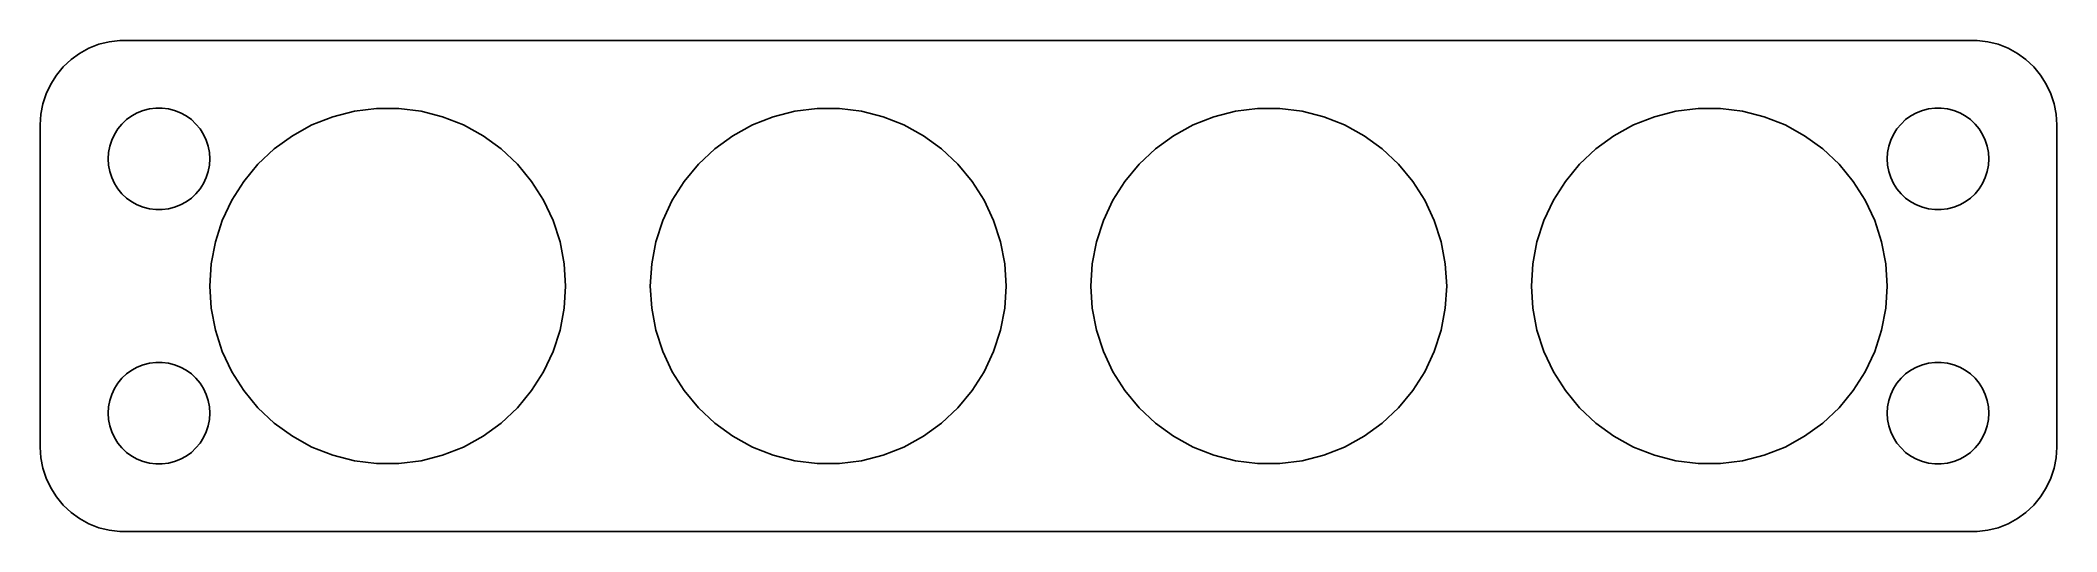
# Model space of a CAD drawing. Header units: metres. Extents: x -60 to 60, y 25 to 53.
import ezdxf

# ---------------------------------------------------------------- set-up
doc = ezdxf.new("R2010")
doc.units = ezdxf.units.M

msp = doc.modelspace()

# ---------------------------------------------------------------- linework, layer by layer
for p, q in [((-57.1791, 52.7216), (-57.6871, 52.3526)), ((-56.6289, 53.0241), (-57.1791, 52.7216)), ((-56.0451, 53.2553), (-56.6289, 53.0241)), ((-55.4369, 53.4114), (-56.0451, 53.2553)), ((-54.8139, 53.4901), (-55.4369, 53.4114)), ((54.8139, 53.4901), (-54.8139, 53.4901)), ((55.4369, 53.4114), (54.8139, 53.4901)), ((56.0451, 53.2553), (55.4369, 53.4114)), ((56.6289, 53.0241), (56.0451, 53.2553)), ((57.1791, 52.7216), (56.6289, 53.0241)), ((57.6871, 52.3526), (57.1791, 52.7216)), ((-58.5451, 51.4389), (-58.8815, 50.9088)), ((-58.1448, 51.9227), (-58.5451, 51.4389)), ((-57.6871, 52.3526), (-58.1448, 51.9227)), ((58.1448, 51.9227), (57.6871, 52.3526)), ((58.5451, 51.4389), (58.1448, 51.9227)), ((58.8815, 50.9088), (58.5451, 51.4389)), ((-59.1489, 50.3406), (-59.3429, 49.7434)), ((-58.8815, 50.9088), (-59.1489, 50.3406)), ((59.1489, 50.3406), (58.8815, 50.9088)), ((59.3429, 49.7434), (59.1489, 50.3406)), ((-59.4606, 49.1267), (-59.5, 48.5)), ((-59.3429, 49.7434), (-59.4606, 49.1267)), ((-54.6869, 48.5536), (-54.4123, 48.8115)), ((-54.4123, 48.8115), (-54.1075, 49.033)), ((-54.1075, 49.033), (-53.7773, 49.2145)), ((-53.7773, 49.2145), (-53.427, 49.3532)), ((-53.427, 49.3532), (-53.0621, 49.4469)), ((-53.0621, 49.4469), (-52.6884, 49.4941)), ((-52.6884, 49.4941), (-52.3116, 49.4941)), ((-52.3116, 49.4941), (-51.9379, 49.4469)), ((-51.9379, 49.4469), (-51.5729, 49.3532)), ((-51.5729, 49.3532), (-51.2227, 49.2145)), ((-51.2227, 49.2145), (-50.8925, 49.033)), ((-50.8925, 49.033), (-50.5877, 48.8115)), ((-50.5877, 48.8115), (-50.3131, 48.5536)), ((-43.4707, 48.5007), (-42.2447, 48.9861)), ((-42.2447, 48.9861), (-40.9675, 49.314)), ((-40.9675, 49.314), (-39.6593, 49.4793)), ((-39.6593, 49.4793), (-38.3407, 49.4793)), ((-38.3407, 49.4793), (-37.0325, 49.314)), ((-37.0325, 49.314), (-35.7553, 48.9861)), ((-35.7553, 48.9861), (-34.5293, 48.5007)), ((-17.4707, 48.5007), (-16.2447, 48.9861)), ((-16.2447, 48.9861), (-14.9675, 49.314)), ((-14.9675, 49.314), (-13.6593, 49.4793)), ((-13.6593, 49.4793), (-12.3407, 49.4793)), ((-12.3407, 49.4793), (-11.0325, 49.314)), ((-11.0325, 49.314), (-9.75531, 48.9861)), ((-9.75531, 48.9861), (-8.52931, 48.5007)), ((8.52931, 48.5007), (9.75531, 48.9861)), ((9.75531, 48.9861), (11.0325, 49.314)), ((11.0325, 49.314), (12.3407, 49.4793)), ((12.3407, 49.4793), (13.6593, 49.4793)), ((13.6593, 49.4793), (14.9675, 49.314)), ((14.9675, 49.314), (16.2447, 48.9861)), ((16.2447, 48.9861), (17.4707, 48.5007)), ((34.5293, 48.5007), (35.7553, 48.9861)), ((35.7553, 48.9861), (37.0325, 49.314)), ((37.0325, 49.314), (38.3407, 49.4793)), ((38.3407, 49.4793), (39.6593, 49.4793)), ((39.6593, 49.4793), (40.9675, 49.314)), ((40.9675, 49.314), (42.2447, 48.9861)), ((42.2447, 48.9861), (43.4707, 48.5007)), ((50.3131, 48.5536), (50.5877, 48.8115)), ((50.5877, 48.8115), (50.8925, 49.033)), ((50.8925, 49.033), (51.2227, 49.2145)), ((51.2227, 49.2145), (51.5729, 49.3532)), ((51.5729, 49.3532), (51.9379, 49.4469)), ((51.9379, 49.4469), (52.3116, 49.4941)), ((52.3116, 49.4941), (52.6884, 49.4941)), ((52.6884, 49.4941), (53.0621, 49.4469)), ((53.0621, 49.4469), (53.427, 49.3532)), ((53.427, 49.3532), (53.7773, 49.2145)), ((53.7773, 49.2145), (54.1075, 49.033)), ((54.1075, 49.033), (54.4123, 48.8115)), ((54.4123, 48.8115), (54.6869, 48.5536)), ((59.4606, 49.1267), (59.3429, 49.7434)), ((59.5, 48.5), (59.4606, 49.1267)), ((-59.5, 48.5), (-59.5, 29.5)), ((-55.4057, 47.2461), (-55.2893, 47.6044)), ((-55.2893, 47.6044), (-55.1289, 47.9453)), ((-55.1289, 47.9453), (-54.927, 48.2634)), ((-54.927, 48.2634), (-54.6869, 48.5536)), ((-50.3131, 48.5536), (-50.0729, 48.2634)), ((-50.0729, 48.2634), (-49.8711, 47.9453)), ((-49.8711, 47.9453), (-49.7107, 47.6044)), ((-49.7107, 47.6044), (-49.5942, 47.2461)), ((-45.6929, 47.0904), (-44.6262, 47.8654)), ((-44.6262, 47.8654), (-43.4707, 48.5007)), ((-34.5293, 48.5007), (-33.3738, 47.8654)), ((-33.3738, 47.8654), (-32.307, 47.0904)), ((-19.6929, 47.0904), (-18.6262, 47.8654)), ((-18.6262, 47.8654), (-17.4707, 48.5007)), ((-8.52931, 48.5007), (-7.37381, 47.8654)), ((-7.37381, 47.8654), (-6.30704, 47.0904)), ((6.30704, 47.0904), (7.37381, 47.8654)), ((7.37381, 47.8654), (8.52931, 48.5007)), ((17.4707, 48.5007), (18.6262, 47.8654)), ((18.6262, 47.8654), (19.6929, 47.0904)), ((32.307, 47.0904), (33.3738, 47.8654)), ((33.3738, 47.8654), (34.5293, 48.5007)), ((43.4707, 48.5007), (44.6262, 47.8654)), ((44.6262, 47.8654), (45.6929, 47.0904)), ((49.5942, 47.2461), (49.7107, 47.6044)), ((49.7107, 47.6044), (49.8711, 47.9453)), ((49.8711, 47.9453), (50.0729, 48.2634)), ((50.0729, 48.2634), (50.3131, 48.5536)), ((54.6869, 48.5536), (54.927, 48.2634)), ((54.927, 48.2634), (55.1289, 47.9453)), ((55.1289, 47.9453), (55.2893, 47.6044)), ((55.2893, 47.6044), (55.4057, 47.2461)), ((59.5, 29.5), (59.5, 48.5)), ((-55.5, 46.5), (-55.4763, 46.876)), ((-55.4763, 46.124), (-55.5, 46.5)), ((-55.4763, 46.876), (-55.4057, 47.2461)), ((-49.5942, 47.2461), (-49.5237, 46.876)), ((-49.5237, 46.876), (-49.5, 46.5)), ((-49.5, 46.5), (-49.5237, 46.124)), ((-46.6542, 46.1877), (-45.6929, 47.0904)), ((-32.307, 47.0904), (-31.3458, 46.1877)), ((-20.6542, 46.1877), (-19.6929, 47.0904)), ((-6.30704, 47.0904), (-5.34583, 46.1877)), ((5.34583, 46.1877), (6.30704, 47.0904)), ((19.6929, 47.0904), (20.6542, 46.1877)), ((31.3458, 46.1877), (32.307, 47.0904)), ((45.6929, 47.0904), (46.6542, 46.1877)), ((49.5, 46.5), (49.5237, 46.876)), ((49.5237, 46.124), (49.5, 46.5)), ((49.5237, 46.876), (49.5942, 47.2461)), ((55.4057, 47.2461), (55.4763, 46.876)), ((55.4763, 46.876), (55.5, 46.5)), ((55.5, 46.5), (55.4763, 46.124)), ((-55.4057, 45.7539), (-55.4763, 46.124)), ((-55.2893, 45.3956), (-55.4057, 45.7539)), ((-55.1289, 45.0547), (-55.2893, 45.3956)), ((-49.7107, 45.3956), (-49.8711, 45.0547)), ((-49.5942, 45.7539), (-49.7107, 45.3956)), ((-49.5237, 46.124), (-49.5942, 45.7539)), ((-47.4947, 45.1717), (-46.6542, 46.1877)), ((-31.3458, 46.1877), (-30.5053, 45.1717)), ((-21.4947, 45.1717), (-20.6542, 46.1877)), ((-5.34583, 46.1877), (-4.50531, 45.1717)), ((4.50531, 45.1717), (5.34583, 46.1877)), ((20.6542, 46.1877), (21.4947, 45.1717)), ((30.5053, 45.1717), (31.3458, 46.1877)), ((46.6542, 46.1877), (47.4947, 45.1717)), ((49.5942, 45.7539), (49.5237, 46.124)), ((49.7107, 45.3956), (49.5942, 45.7539)), ((49.8711, 45.0547), (49.7107, 45.3956)), ((55.2893, 45.3956), (55.1289, 45.0547)), ((55.4057, 45.7539), (55.2893, 45.3956)), ((55.4763, 46.124), (55.4057, 45.7539)), ((-54.927, 44.7366), (-55.1289, 45.0547)), ((-54.6869, 44.4464), (-54.927, 44.7366)), ((-54.4123, 44.1884), (-54.6869, 44.4464)), ((-54.1075, 43.967), (-54.4123, 44.1884)), ((-50.5877, 44.1884), (-50.8925, 43.967)), ((-50.3131, 44.4464), (-50.5877, 44.1884)), ((-50.0729, 44.7366), (-50.3131, 44.4464)), ((-49.8711, 45.0547), (-50.0729, 44.7366)), ((-48.7626, 42.8653), (-48.2012, 44.0584)), ((-48.2012, 44.0584), (-47.4947, 45.1717)), ((-30.5053, 45.1717), (-29.7988, 44.0584)), ((-29.7988, 44.0584), (-29.2373, 42.8653)), ((-22.7626, 42.8653), (-22.2012, 44.0584)), ((-22.2012, 44.0584), (-21.4947, 45.1717)), ((-4.50531, 45.1717), (-3.79877, 44.0584)), ((-3.79877, 44.0584), (-3.23734, 42.8653)), ((3.23734, 42.8653), (3.79877, 44.0584)), ((3.79877, 44.0584), (4.50531, 45.1717)), ((21.4947, 45.1717), (22.2012, 44.0584)), ((22.2012, 44.0584), (22.7626, 42.8653)), ((29.2373, 42.8653), (29.7988, 44.0584)), ((29.7988, 44.0584), (30.5053, 45.1717)), ((47.4947, 45.1717), (48.2012, 44.0584)), ((48.2012, 44.0584), (48.7626, 42.8653)), ((50.0729, 44.7366), (49.8711, 45.0547)), ((50.3131, 44.4464), (50.0729, 44.7366)), ((50.5877, 44.1884), (50.3131, 44.4464)), ((50.8925, 43.967), (50.5877, 44.1884)), ((54.4123, 44.1884), (54.1075, 43.967)), ((54.6869, 44.4464), (54.4123, 44.1884)), ((54.927, 44.7366), (54.6869, 44.4464)), ((55.1289, 45.0547), (54.927, 44.7366)), ((-53.7773, 43.7855), (-54.1075, 43.967)), ((-53.427, 43.6468), (-53.7773, 43.7855)), ((-53.0621, 43.5531), (-53.427, 43.6468)), ((-52.6884, 43.5059), (-53.0621, 43.5531)), ((-52.3116, 43.5059), (-52.6884, 43.5059)), ((-51.9379, 43.5531), (-52.3116, 43.5059)), ((-51.5729, 43.6468), (-51.9379, 43.5531)), ((-51.2227, 43.7855), (-51.5729, 43.6468)), ((-50.8925, 43.967), (-51.2227, 43.7855)), ((-49.1701, 41.6112), (-48.7626, 42.8653)), ((-29.2373, 42.8653), (-28.8299, 41.6112)), ((-23.1701, 41.6112), (-22.7626, 42.8653)), ((-3.23734, 42.8653), (-2.82986, 41.6112)), ((2.82986, 41.6112), (3.23734, 42.8653)), ((22.7626, 42.8653), (23.1701, 41.6112)), ((28.8299, 41.6112), (29.2373, 42.8653)), ((48.7626, 42.8653), (49.1701, 41.6112)), ((51.2227, 43.7855), (50.8925, 43.967)), ((51.5729, 43.6468), (51.2227, 43.7855)), ((51.9379, 43.5531), (51.5729, 43.6468)), ((52.3116, 43.5059), (51.9379, 43.5531)), ((52.6884, 43.5059), (52.3116, 43.5059)), ((53.0621, 43.5531), (52.6884, 43.5059)), ((53.427, 43.6468), (53.0621, 43.5531)), ((53.7773, 43.7855), (53.427, 43.6468)), ((54.1075, 43.967), (53.7773, 43.7855)), ((-49.4172, 40.316), (-49.1701, 41.6112)), ((-28.8299, 41.6112), (-28.5828, 40.316)), ((-23.4172, 40.316), (-23.1701, 41.6112)), ((-2.82986, 41.6112), (-2.58279, 40.316)), ((2.58279, 40.316), (2.82986, 41.6112)), ((23.1701, 41.6112), (23.4172, 40.316)), ((28.5828, 40.316), (28.8299, 41.6112)), ((49.1701, 41.6112), (49.4172, 40.316)), ((-49.5, 39), (-49.4172, 40.316)), ((-28.5828, 40.316), (-28.5, 39)), ((-23.5, 39), (-23.4172, 40.316)), ((-2.58279, 40.316), (-2.5, 39)), ((2.5, 39), (2.58279, 40.316)), ((23.4172, 40.316), (23.5, 39)), ((28.5, 39), (28.5828, 40.316)), ((49.4172, 40.316), (49.5, 39)), ((-49.4172, 37.684), (-49.5, 39)), ((-28.5, 39), (-28.5828, 37.684)), ((-23.4172, 37.684), (-23.5, 39)), ((-2.5, 39), (-2.58279, 37.684)), ((2.58279, 37.684), (2.5, 39)), ((23.5, 39), (23.4172, 37.684)), ((28.5828, 37.684), (28.5, 39)), ((49.5, 39), (49.4172, 37.684)), ((-49.1701, 36.3888), (-49.4172, 37.684)), ((-28.5828, 37.684), (-28.8299, 36.3888)), ((-23.1701, 36.3888), (-23.4172, 37.684)), ((-2.58279, 37.684), (-2.82986, 36.3888)), ((2.82986, 36.3888), (2.58279, 37.684)), ((23.4172, 37.684), (23.1701, 36.3888)), ((28.8299, 36.3888), (28.5828, 37.684)), ((49.4172, 37.684), (49.1701, 36.3888)), ((-48.7626, 35.1347), (-49.1701, 36.3888)), ((-28.8299, 36.3888), (-29.2373, 35.1347)), ((-22.7626, 35.1347), (-23.1701, 36.3888)), ((-2.82986, 36.3888), (-3.23734, 35.1347)), ((3.23734, 35.1347), (2.82986, 36.3888)), ((23.1701, 36.3888), (22.7626, 35.1347)), ((29.2373, 35.1347), (28.8299, 36.3888)), ((49.1701, 36.3888), (48.7626, 35.1347)), ((-48.2012, 33.9416), (-48.7626, 35.1347)), ((-29.2373, 35.1347), (-29.7988, 33.9416)), ((-22.2012, 33.9416), (-22.7626, 35.1347)), ((-3.23734, 35.1347), (-3.79877, 33.9416)), ((3.79877, 33.9416), (3.23734, 35.1347)), ((22.7626, 35.1347), (22.2012, 33.9416)), ((29.7988, 33.9416), (29.2373, 35.1347)), ((48.7626, 35.1347), (48.2012, 33.9416)), ((-54.927, 33.2634), (-54.6869, 33.5536)), ((-54.6869, 33.5536), (-54.4123, 33.8116)), ((-54.4123, 33.8116), (-54.1075, 34.033)), ((-54.1075, 34.033), (-53.7773, 34.2145)), ((-53.7773, 34.2145), (-53.427, 34.3532)), ((-53.427, 34.3532), (-53.0621, 34.4469)), ((-53.0621, 34.4469), (-52.6884, 34.4941)), ((-52.6884, 34.4941), (-52.3116, 34.4941)), ((-52.3116, 34.4941), (-51.9379, 34.4469)), ((-51.9379, 34.4469), (-51.5729, 34.3532)), ((-51.5729, 34.3532), (-51.2227, 34.2145)), ((-51.2227, 34.2145), (-50.8925, 34.033)), ((-50.8925, 34.033), (-50.5877, 33.8116)), ((-50.5877, 33.8116), (-50.3131, 33.5536)), ((-50.3131, 33.5536), (-50.0729, 33.2634)), ((-47.4947, 32.8283), (-48.2012, 33.9416)), ((-29.7988, 33.9416), (-30.5053, 32.8283)), ((-21.4947, 32.8283), (-22.2012, 33.9416)), ((-3.79877, 33.9416), (-4.50531, 32.8283)), ((4.50531, 32.8283), (3.79877, 33.9416)), ((22.2012, 33.9416), (21.4947, 32.8283)), ((30.5053, 32.8283), (29.7988, 33.9416)), ((48.2012, 33.9416), (47.4947, 32.8283)), ((50.0729, 33.2634), (50.3131, 33.5536)), ((50.3131, 33.5536), (50.5877, 33.8116)), ((50.5877, 33.8116), (50.8925, 34.033)), ((50.8925, 34.033), (51.2227, 34.2145)), ((51.2227, 34.2145), (51.5729, 34.3532)), ((51.5729, 34.3532), (51.9379, 34.4469)), ((51.9379, 34.4469), (52.3116, 34.4941)), ((52.3116, 34.4941), (52.6884, 34.4941)), ((52.6884, 34.4941), (53.0621, 34.4469)), ((53.0621, 34.4469), (53.427, 34.3532)), ((53.427, 34.3532), (53.7773, 34.2145)), ((53.7773, 34.2145), (54.1075, 34.033)), ((54.1075, 34.033), (54.4123, 33.8116)), ((54.4123, 33.8116), (54.6869, 33.5536)), ((54.6869, 33.5536), (54.927, 33.2634)), ((-55.4763, 31.876), (-55.4057, 32.2461)), ((-55.4057, 32.2461), (-55.2893, 32.6044)), ((-55.2893, 32.6044), (-55.1289, 32.9453)), ((-55.1289, 32.9453), (-54.927, 33.2634)), ((-50.0729, 33.2634), (-49.8711, 32.9453)), ((-49.8711, 32.9453), (-49.7107, 32.6044)), ((-49.7107, 32.6044), (-49.5942, 32.2461)), ((-49.5942, 32.2461), (-49.5237, 31.876)), ((-46.6542, 31.8123), (-47.4947, 32.8283)), ((-30.5053, 32.8283), (-31.3458, 31.8123)), ((-20.6542, 31.8123), (-21.4947, 32.8283)), ((-4.50531, 32.8283), (-5.34583, 31.8123)), ((5.34583, 31.8123), (4.50531, 32.8283)), ((21.4947, 32.8283), (20.6542, 31.8123)), ((31.3458, 31.8123), (30.5053, 32.8283)), ((47.4947, 32.8283), (46.6542, 31.8123)), ((49.5237, 31.876), (49.5942, 32.2461)), ((49.5942, 32.2461), (49.7107, 32.6044)), ((49.7107, 32.6044), (49.8711, 32.9453)), ((49.8711, 32.9453), (50.0729, 33.2634)), ((54.927, 33.2634), (55.1289, 32.9453)), ((55.1289, 32.9453), (55.2893, 32.6044)), ((55.2893, 32.6044), (55.4057, 32.2461)), ((55.4057, 32.2461), (55.4763, 31.876)), ((-55.5, 31.5), (-55.4763, 31.876)), ((-55.4763, 31.124), (-55.5, 31.5)), ((-55.4057, 30.7539), (-55.4763, 31.124)), ((-49.5237, 31.124), (-49.5942, 30.7539)), ((-49.5237, 31.876), (-49.5, 31.5)), ((-49.5, 31.5), (-49.5237, 31.124)), ((-45.6929, 30.9096), (-46.6542, 31.8123)), ((-31.3458, 31.8123), (-32.307, 30.9096)), ((-19.6929, 30.9096), (-20.6542, 31.8123)), ((-5.34583, 31.8123), (-6.30704, 30.9096)), ((6.30704, 30.9096), (5.34583, 31.8123)), ((20.6542, 31.8123), (19.6929, 30.9096)), ((32.307, 30.9096), (31.3458, 31.8123)), ((46.6542, 31.8123), (45.6929, 30.9096)), ((49.5, 31.5), (49.5237, 31.876)), ((49.5237, 31.124), (49.5, 31.5)), ((49.5942, 30.7539), (49.5237, 31.124)), ((55.4763, 31.124), (55.4057, 30.7539)), ((55.4763, 31.876), (55.5, 31.5)), ((55.5, 31.5), (55.4763, 31.124)), ((-55.2893, 30.3956), (-55.4057, 30.7539)), ((-55.1289, 30.0547), (-55.2893, 30.3956)), ((-54.927, 29.7366), (-55.1289, 30.0547)), ((-49.8711, 30.0547), (-50.0729, 29.7366)), ((-49.7107, 30.3956), (-49.8711, 30.0547)), ((-49.5942, 30.7539), (-49.7107, 30.3956)), ((-44.6262, 30.1346), (-45.6929, 30.9096)), ((-43.4707, 29.4993), (-44.6262, 30.1346)), ((-33.3738, 30.1346), (-34.5293, 29.4993)), ((-32.307, 30.9096), (-33.3738, 30.1346)), ((-18.6262, 30.1346), (-19.6929, 30.9096)), ((-17.4707, 29.4993), (-18.6262, 30.1346)), ((-7.37381, 30.1346), (-8.52931, 29.4993)), ((-6.30704, 30.9096), (-7.37381, 30.1346)), ((7.37381, 30.1346), (6.30704, 30.9096)), ((8.52931, 29.4993), (7.37381, 30.1346)), ((18.6262, 30.1346), (17.4707, 29.4993)), ((19.6929, 30.9096), (18.6262, 30.1346)), ((33.3738, 30.1346), (32.307, 30.9096)), ((34.5293, 29.4993), (33.3738, 30.1346)), ((44.6262, 30.1346), (43.4707, 29.4993)), ((45.6929, 30.9096), (44.6262, 30.1346)), ((49.7107, 30.3956), (49.5942, 30.7539)), ((49.8711, 30.0547), (49.7107, 30.3956)), ((50.0729, 29.7366), (49.8711, 30.0547)), ((55.1289, 30.0547), (54.927, 29.7366)), ((55.2893, 30.3956), (55.1289, 30.0547)), ((55.4057, 30.7539), (55.2893, 30.3956)), ((-59.5, 29.5), (-59.4606, 28.8733)), ((-59.4606, 28.8733), (-59.3429, 28.2566)), ((-54.6869, 29.4464), (-54.927, 29.7366)), ((-54.4123, 29.1885), (-54.6869, 29.4464)), ((-54.1075, 28.967), (-54.4123, 29.1885)), ((-53.7773, 28.7855), (-54.1075, 28.967)), ((-53.427, 28.6468), (-53.7773, 28.7855)), ((-53.0621, 28.5531), (-53.427, 28.6468)), ((-51.5729, 28.6468), (-51.9379, 28.5531)), ((-51.2227, 28.7855), (-51.5729, 28.6468)), ((-50.8925, 28.967), (-51.2227, 28.7855)), ((-50.5877, 29.1885), (-50.8925, 28.967)), ((-50.3131, 29.4464), (-50.5877, 29.1885)), ((-50.0729, 29.7366), (-50.3131, 29.4464)), ((-42.2447, 29.0139), (-43.4707, 29.4993)), ((-40.9675, 28.686), (-42.2447, 29.0139)), ((-39.6593, 28.5207), (-40.9675, 28.686)), ((-37.0325, 28.686), (-38.3407, 28.5207)), ((-35.7553, 29.0139), (-37.0325, 28.686)), ((-34.5293, 29.4993), (-35.7553, 29.0139)), ((-16.2447, 29.0139), (-17.4707, 29.4993)), ((-14.9675, 28.686), (-16.2447, 29.0139)), ((-13.6593, 28.5207), (-14.9675, 28.686)), ((-11.0325, 28.686), (-12.3407, 28.5207)), ((-9.75531, 29.0139), (-11.0325, 28.686)), ((-8.52931, 29.4993), (-9.75531, 29.0139)), ((9.75531, 29.0139), (8.52931, 29.4993)), ((11.0325, 28.686), (9.75531, 29.0139)), ((12.3407, 28.5207), (11.0325, 28.686)), ((14.9675, 28.686), (13.6593, 28.5207)), ((16.2447, 29.0139), (14.9675, 28.686)), ((17.4707, 29.4993), (16.2447, 29.0139)), ((35.7553, 29.0139), (34.5293, 29.4993)), ((37.0325, 28.686), (35.7553, 29.0139)), ((38.3407, 28.5207), (37.0325, 28.686)), ((40.9675, 28.686), (39.6593, 28.5207)), ((42.2447, 29.0139), (40.9675, 28.686)), ((43.4707, 29.4993), (42.2447, 29.0139)), ((50.3131, 29.4464), (50.0729, 29.7366)), ((50.5877, 29.1885), (50.3131, 29.4464)), ((50.8925, 28.967), (50.5877, 29.1885)), ((51.2227, 28.7855), (50.8925, 28.967)), ((51.5729, 28.6468), (51.2227, 28.7855)), ((51.9379, 28.5531), (51.5729, 28.6468)), ((53.427, 28.6468), (53.0621, 28.5531)), ((53.7773, 28.7855), (53.427, 28.6468)), ((54.1075, 28.967), (53.7773, 28.7855)), ((54.4123, 29.1885), (54.1075, 28.967)), ((54.6869, 29.4464), (54.4123, 29.1885)), ((54.927, 29.7366), (54.6869, 29.4464)), ((59.3429, 28.2566), (59.4606, 28.8733)), ((59.4606, 28.8733), (59.5, 29.5)), ((-59.3429, 28.2566), (-59.1489, 27.6594)), ((-59.1489, 27.6594), (-58.8815, 27.0912)), ((-52.6884, 28.5059), (-53.0621, 28.5531)), ((-52.3116, 28.5059), (-52.6884, 28.5059)), ((-51.9379, 28.5531), (-52.3116, 28.5059)), ((-38.3407, 28.5207), (-39.6593, 28.5207)), ((-12.3407, 28.5207), (-13.6593, 28.5207)), ((13.6593, 28.5207), (12.3407, 28.5207)), ((39.6593, 28.5207), (38.3407, 28.5207)), ((52.3116, 28.5059), (51.9379, 28.5531)), ((52.6884, 28.5059), (52.3116, 28.5059)), ((53.0621, 28.5531), (52.6884, 28.5059)), ((58.8815, 27.0912), (59.1489, 27.6594)), ((59.1489, 27.6594), (59.3429, 28.2566)), ((-58.8815, 27.0912), (-58.5451, 26.5611)), ((-58.5451, 26.5611), (-58.1448, 26.0773)), ((58.1448, 26.0773), (58.5451, 26.5611)), ((58.5451, 26.5611), (58.8815, 27.0912)), ((-58.1448, 26.0773), (-57.6871, 25.6474)), ((-57.6871, 25.6474), (-57.1791, 25.2784)), ((-57.1791, 25.2784), (-56.6289, 24.9759)), ((56.6289, 24.9759), (57.1791, 25.2784)), ((57.1791, 25.2784), (57.6871, 25.6474)), ((57.6871, 25.6474), (58.1448, 26.0773)), ((-56.6289, 24.9759), (-56.0451, 24.7447)), ((-56.0451, 24.7447), (-55.4369, 24.5886)), ((-55.4369, 24.5886), (-54.8139, 24.5099)), ((-54.8139, 24.5099), (54.8139, 24.5099)), ((54.8139, 24.5099), (55.4369, 24.5886)), ((55.4369, 24.5886), (56.0451, 24.7447)), ((56.0451, 24.7447), (56.6289, 24.9759))]:
    msp.add_line(p, q)

doc.saveas('drawing.dxf')
